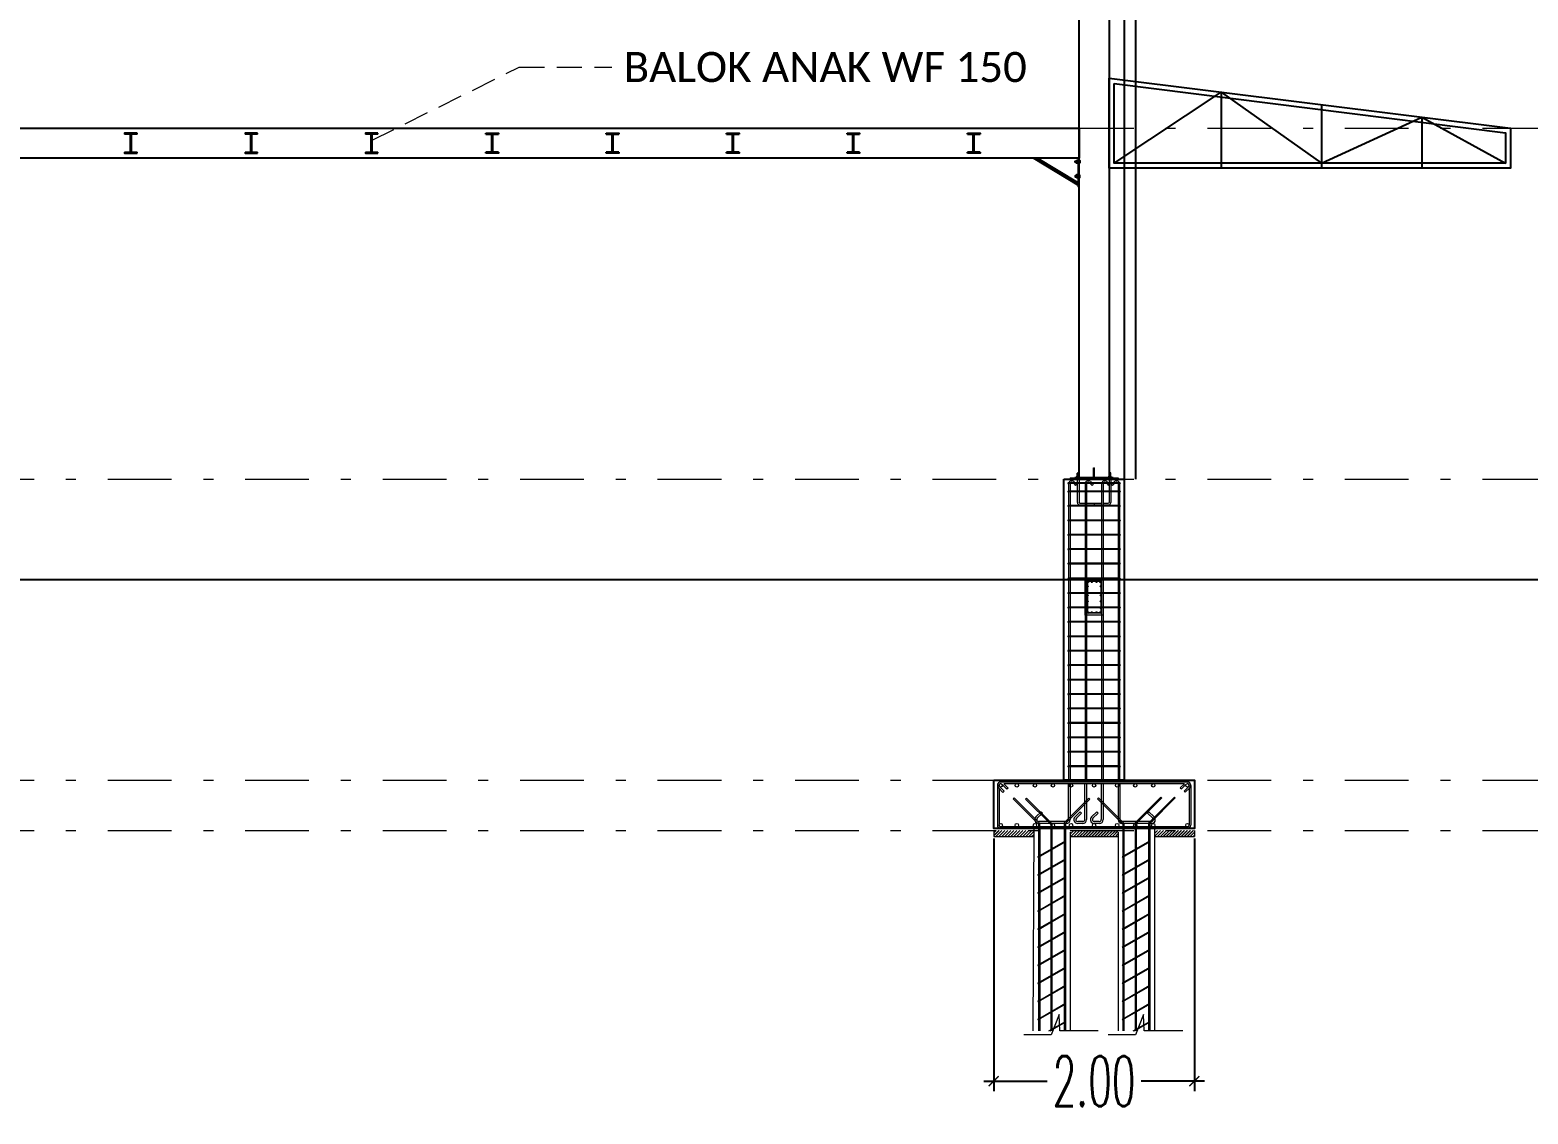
# Model space of a CAD drawing. Header units: millimetres. Extents: x 2175 to 3376, y 1504 to 1740.
# Drawn here: x 3051.65 to 3066.58, y 1659.85 to 1670.65 of the extents above; entities that cross this region are included whole.
import ezdxf

# ---------------------------------------------------------------- set-up
doc = ezdxf.new("R2010")
doc.units = ezdxf.units.MM
for name, pattern in [('DASHDOT2', [12.7, 6.35, -3.175, 0, -3.175]), ('DASHDOTX2', [50.8, 25.4, -12.7, 0, -12.7]), ('DASHED', [19.05, 12.7, -6.35]), ('HIDDEN', [0.375, 0.25, -0.125])]:
    doc.linetypes.add(name, pattern=pattern)
doc.layers.add('As Atap', color=3, linetype='DASHDOTX2', lineweight=40)
doc.layers.add('Garis Dim', color=131, linetype='DASHED', lineweight=9)
for name, color, linetype in [('dinding baru', 142, 'Continuous'), ('GR', 7, 'Continuous'), ('KOP TEKS', 1, 'Continuous'), ('SUNGAI', 150, 'Continuous'), ('TEXT', 7, 'Continuous'), ('WF 150', 5, 'Continuous')]:
    doc.layers.add(name, color=color, linetype=linetype)
doc.layers.add('Layer2', color=7, linetype='DASHED', lineweight=40, true_color=0x238759)
doc.styles.add('-DIM2', font='simplex.shx', dxfattribs={"width": 0.55})
doc.styles.get("Standard").update_dxf_attribs({"font": 'arial.ttf'})
doc.dimstyles.new('DIMENSI MUSHOLLAH', dxfattribs={"dimtxt": 0.5, "dimasz": 0.1, "dimexe": 0.1, "dimexo": 0.1, "dimgap": 0.05, "dimtad": 0, "dimtih": 1, "dimtoh": 1, "dimzin": 0, "dimdsep": 46, "dimtxsty": '-DIM2', "dimblk": 'ARCHTICK', "dimcen": 0.3, "dimdle": 0.1, "dimclrd": 1, "dimclre": 1, "dimclrt": 2, "dimadec": 0, "dimazin": 0, "dimtfac": 1, "dimtix": 1, "dimtofl": 0, "dimtmove": 0, "dimatfit": 3, "dimldrblk": 'ARCHTICK', "dimfxl": 1, "dimtolj": 1, "dimtzin": 0, "dimarcsym": 0})

# ---------------------------------------------------------------- blocks, each defined once
blk = doc.blocks.new('BLK150')
at = {"layer": 'KOP TEKS', "color": 232}
for p, q in [((12566.28, -658.52), (12566.155, -658.52)), ((12566.212, -658.7), (12566.212, -658.52)), ((12566.222, -658.7), (12566.222, -658.52)), ((12566.28, -658.52), (12566.28, -658.51)), ((12566.155, -658.7), (12566.28, -658.7)), ((12566.222, -658.61), (12566.212, -658.61)), ((12566.28, -658.71), (12566.28, -658.7))]:
    blk.add_line(p, q, dxfattribs=at)
for points in [[(12566.28, -658.51), (12566.155, -658.51), (12566.155, -658.52)], [(12566.155, -658.7), (12566.155, -658.71), (12566.28, -658.71)]]:
    blk.add_lwpolyline(points, dxfattribs=at)
blk = doc.blocks.new('soof bmi')
at = {"layer": 'Garis Dim', "color": 1, "linetype": 'ByBlock', "lineweight": 9}
for p, q in [((38143.978, 315.053), (38143.777, 315.053)), ((38143.978, 315.044), (38143.777, 315.044)), ((38143.76, 315.036), (38143.76, 314.534)), ((38143.768, 315.036), (38143.768, 314.534)), ((38143.987, 315.036), (38143.987, 314.534)), ((38143.996, 315.036), (38143.996, 314.534)), ((38143.978, 314.525), (38143.777, 314.525)), ((38143.978, 314.517), (38143.777, 314.517))]:
    blk.add_line(p, q, dxfattribs=at)
blk.add_lwpolyline([(38143.728, 315.085), (38144.028, 315.085), (38144.028, 314.485), (38143.728, 314.485)], close=True, dxfattribs=at)
for centre, radius in [((38143.777, 315.036), 0.00853), ((38143.838, 315.036), 0.00853), ((38143.917, 315.036), 0.00853), ((38143.978, 315.036), 0.00853), ((38143.774, 314.965), 0.0064), ((38143.774, 314.815), 0.0064), ((38143.981, 314.965), 0.0064), ((38143.981, 314.815), 0.0064), ((38143.774, 314.715), 0.0064), ((38143.774, 314.605), 0.0064), ((38143.981, 314.715), 0.0064), ((38143.981, 314.605), 0.0064), ((38143.777, 314.534), 0.00853), ((38143.838, 314.534), 0.00853), ((38143.917, 314.534), 0.00853), ((38143.978, 314.534), 0.00853)]:
    blk.add_circle(centre, radius, dxfattribs=at)
for centre, radius, start, end in [((38143.777, 315.036), 0.0171, 90, 180), ((38143.978, 315.036), 0.0171, 0, 90), ((38143.978, 315.036), 0.00853, 0, 90), ((38143.777, 314.534), 0.0171, 180, 270), ((38143.978, 314.534), 0.00853, 270, 0), ((38143.978, 314.534), 0.0171, 270, 0)]:
    blk.add_arc(centre, radius, start, end, dxfattribs=at)
blk = doc.blocks.new('_ArchTick')
at = {"color": 0, "linetype": 'ByBlock', "const_width": 0.15}
blk.add_lwpolyline([(-0.5, -0.5), (0.5, 0.5)], dxfattribs=at)
blk = doc.blocks.new('*D844')
at = {"layer": 'Defpoints', "color": 0, "transparency": 16777216}
for p in [(3061.251, 1662.695), (3063.251, 1662.695), (3063.251, 1660.175)]:
    blk.add_point(p, dxfattribs=at)
at = {"layer": 'dinding baru', "color": 1, "linetype": 'Continuous', "lineweight": -2, "transparency": 16777216}
for p, q in [((3061.251, 1662.595), (3061.251, 1660.075)), ((3063.251, 1662.595), (3063.251, 1660.075))]:
    blk.add_line(p, q, dxfattribs=at)
at = {"layer": 'dinding baru', "color": 1, "lineweight": -2, "transparency": 16777216}
for p, q in [((3061.151, 1660.175), (3061.782, 1660.175)), ((3063.351, 1660.175), (3062.72, 1660.175))]:
    blk.add_line(p, q, dxfattribs=at)
at = {"layer": 'dinding baru', "color": 1, "lineweight": -2, "transparency": 16777216, "xscale": 0.1, "yscale": 0.1, "zscale": 0.1, "rotation": 180}
blk.add_blockref('_ArchTick', (3061.251, 1660.175), dxfattribs=at)
at = {"layer": 'dinding baru', "color": 1, "lineweight": -2, "transparency": 16777216, "xscale": 0.1, "yscale": 0.1, "zscale": 0.1}
blk.add_blockref('_ArchTick', (3063.251, 1660.175), dxfattribs=at)
at = {"layer": 'dinding baru', "color": 2, "lineweight": 0, "transparency": 16777216, "insert": (3062.251, 1660.175), "char_height": 0.5, "attachment_point": 5, "style": '-DIM2'}
blk.add_mtext('\\A1;2.00', dxfattribs=at)

msp = doc.modelspace()

# ---------------------------------------------------------------- hatches: boundary and pattern name
at = {"layer": 'Garis Dim', "linetype": 'ByBlock', "lineweight": 5}
h = msp.add_hatch(dxfattribs=at)
h.set_pattern_fill('LINE', color=0, scale=0.00072, angle=-0.0006, style=0)
h.set_pattern_definition([(179.999441, (3760.7352368, 1827.478943), (2.23035e-08, 0.0022860000006), [])])
h.paths.add_polyline_path([(3062.101, 1666.237, 0.414214), (3062.099, 1666.238), (3062.086, 1666.238, 0.414214), (3062.084, 1666.237), (3062.084, 1666.206), (3062.101, 1666.206)])
h = msp.add_hatch(dxfattribs=at)
h.set_pattern_fill('LINE', color=0, scale=0.00072, angle=-0.0006, style=0)
h.set_pattern_definition([(179.999441, (3760.418436, 1827.4789462), (2.23035e-08, 0.0022860000006), [])])
h.paths.add_polyline_path([(3062.418, 1666.237, 0.414214), (3062.416, 1666.238), (3062.403, 1666.238, 0.414214), (3062.401, 1666.237), (3062.401, 1666.206), (3062.418, 1666.206)])
at = {"layer": 'Layer2', "linetype": 'ByBlock', "lineweight": 5}
h = msp.add_hatch(dxfattribs=at)
h.set_pattern_fill('JIS_LC_8', scale=0.0027, style=0)
h.set_pattern_definition([(45, (83.486137, 432.603467), (-0.01489166881, 0.01489166881), []), (45, (83.487217, 432.603467), (-0.01489166881, 0.01489166881), [])])
h.paths.add_polyline_path([(3061.651, 1662.673), (3061.251, 1662.674), (3061.251, 1662.614), (3061.651, 1662.613)])
h.paths.add_polyline_path([(3062.011, 1662.675), (3062.011, 1662.675), (3062.011, 1662.615), (3062.011, 1662.615)])
h.paths.add_polyline_path([(3062.492, 1662.675), (3062.011, 1662.675), (3062.011, 1662.615), (3062.492, 1662.615)])
h.paths.add_polyline_path([(3063.251, 1662.675), (3062.852, 1662.675), (3062.852, 1662.615), (3063.251, 1662.615)])

# ---------------------------------------------------------------- linework, layer by layer
for p, q in [((3062.551, 1673.34), (3062.551, 1666.175)), ((3062.663, 1673.34), (3062.663, 1666.175)), ((3062.442, 1666.19), (3062.058, 1666.19)), ((3062.442, 1666.19), (3062.058, 1666.19))]:
    msp.add_line(p, q)
at = {"ltscale": 8}
for p, q in [((3063.518, 1670.033), (3063.518, 1669.275)), ((3064.518, 1669.91), (3064.518, 1669.275)), ((3065.518, 1669.785), (3065.518, 1669.275))]:
    msp.add_line(p, q, dxfattribs=at)
at = {"lineweight": 18}
msp.add_line((3062.49, 1666.175), (3062.01, 1666.175), dxfattribs=at)
msp.add_line((3062.49, 1666.175), (3062.01, 1666.175), dxfattribs=at)
at = {"ltscale": 8}
for points in [[(3062.401, 1670.175), (3066.401, 1669.675), (3066.401, 1669.275), (3062.401, 1669.275), (3062.401, 1670.175)], [(3062.451, 1669.325), (3063.518, 1670.033), (3064.518, 1669.325), (3065.518, 1669.785), (3066.351, 1669.325)]]:
    msp.add_lwpolyline(points, dxfattribs=at)
msp.add_lwpolyline([(3062.451, 1670.122), (3066.351, 1669.628), (3066.351, 1669.325), (3062.451, 1669.325)], close=True, dxfattribs=at)
at = {"layer": 'As Atap', "color": 0, "linetype": 'ByBlock', "lineweight": 5}
for p, q in [((3062.246, 1666.29), (3062.256, 1666.29)), ((3062.246, 1666.19), (3062.246, 1666.29)), ((3062.256, 1666.19), (3062.256, 1666.29)), ((3062.084, 1666.175), (3062.084, 1666.132)), ((3062.099, 1666.238), (3062.086, 1666.238)), ((3062.101, 1666.175), (3062.101, 1666.132)), ((3062.401, 1666.175), (3062.401, 1666.132)), ((3062.416, 1666.238), (3062.403, 1666.238)), ((3062.418, 1666.175), (3062.418, 1666.132)), ((3061.997, 1666.132), (3061.997, 1666.057)), ((3061.997, 1666.05), (3061.997, 1665.913)), ((3062.012, 1666.132), (3062.012, 1666.057)), ((3062.012, 1666.05), (3062.012, 1665.913)), ((3062.084, 1666.132), (3062.084, 1666.057)), ((3062.084, 1666.042), (3062.084, 1665.945)), ((3062.101, 1666.132), (3062.101, 1666.057)), ((3062.101, 1666.042), (3062.101, 1665.945)), ((3062.161, 1666.13), (3062.161, 1666.057)), ((3062.161, 1666.05), (3062.161, 1665.913)), ((3062.177, 1666.13), (3062.177, 1666.057)), ((3062.177, 1666.05), (3062.177, 1665.913)), ((3062.326, 1666.13), (3062.326, 1666.057)), ((3062.326, 1666.05), (3062.326, 1665.913)), ((3062.341, 1666.13), (3062.341, 1666.057)), ((3062.341, 1666.05), (3062.341, 1665.913)), ((3062.401, 1666.132), (3062.401, 1666.057)), ((3062.401, 1666.042), (3062.401, 1665.945)), ((3062.418, 1666.132), (3062.418, 1666.057)), ((3062.418, 1666.042), (3062.418, 1665.945)), ((3062.49, 1666.13), (3062.49, 1666.057)), ((3062.49, 1666.05), (3062.49, 1665.913)), ((3062.505, 1666.13), (3062.505, 1666.057)), ((3062.505, 1666.05), (3062.505, 1665.913)), ((3061.997, 1665.906), (3061.997, 1665.769)), ((3062.012, 1665.906), (3062.012, 1665.769)), ((3062.11, 1665.936), (3062.161, 1665.936)), ((3062.11, 1665.919), (3062.161, 1665.919)), ((3062.161, 1665.906), (3062.161, 1665.769)), ((3062.177, 1665.936), (3062.326, 1665.936)), ((3062.177, 1665.919), (3062.326, 1665.919)), ((3062.177, 1665.906), (3062.177, 1665.769)), ((3062.251, 1665.936), (3062.251, 1665.919)), ((3062.326, 1665.906), (3062.326, 1665.769)), ((3062.341, 1665.936), (3062.393, 1665.936)), ((3062.341, 1665.919), (3062.392, 1665.919)), ((3062.341, 1665.906), (3062.341, 1665.769)), ((3062.49, 1665.906), (3062.49, 1665.769)), ((3062.505, 1665.906), (3062.505, 1665.769)), ((3061.997, 1665.762), (3061.997, 1665.625)), ((3062.012, 1665.762), (3062.012, 1665.625)), ((3062.161, 1665.762), (3062.161, 1665.625)), ((3062.177, 1665.762), (3062.177, 1665.625)), ((3062.326, 1665.762), (3062.326, 1665.625)), ((3062.341, 1665.762), (3062.341, 1665.625)), ((3062.49, 1665.762), (3062.49, 1665.625)), ((3062.505, 1665.762), (3062.505, 1665.625)), ((3061.997, 1665.618), (3061.997, 1665.482)), ((3062.012, 1665.618), (3062.012, 1665.482)), ((3062.161, 1665.618), (3062.161, 1665.482)), ((3062.177, 1665.618), (3062.177, 1665.482)), ((3062.326, 1665.618), (3062.326, 1665.482)), ((3062.341, 1665.618), (3062.341, 1665.482)), ((3062.49, 1665.618), (3062.49, 1665.482)), ((3062.505, 1665.618), (3062.505, 1665.482)), ((3061.997, 1665.474), (3061.997, 1665.338)), ((3062.012, 1665.474), (3062.012, 1665.338)), ((3062.161, 1665.474), (3062.161, 1665.338)), ((3062.177, 1665.474), (3062.177, 1665.338)), ((3062.326, 1665.474), (3062.326, 1665.338)), ((3062.341, 1665.474), (3062.341, 1665.338)), ((3062.49, 1665.474), (3062.49, 1665.338)), ((3062.505, 1665.474), (3062.505, 1665.338)), ((3061.997, 1665.331), (3061.997, 1665.195)), ((3062.012, 1665.331), (3062.012, 1665.195)), ((3062.161, 1665.331), (3062.161, 1665.195)), ((3062.177, 1665.331), (3062.177, 1665.195)), ((3062.326, 1665.331), (3062.326, 1665.195)), ((3062.341, 1665.331), (3062.341, 1665.195)), ((3062.49, 1665.331), (3062.49, 1665.195)), ((3062.505, 1665.331), (3062.505, 1665.195)), ((3061.997, 1665.18), (3061.997, 1665.044)), ((3062.012, 1665.18), (3062.012, 1665.044)), ((3062.161, 1665.18), (3062.161, 1665.044)), ((3062.177, 1665.18), (3062.177, 1665.044)), ((3062.326, 1665.18), (3062.326, 1665.044)), ((3062.341, 1665.18), (3062.341, 1665.044)), ((3062.49, 1665.18), (3062.49, 1665.044)), ((3062.505, 1665.18), (3062.505, 1665.044)), ((3061.997, 1665.036), (3061.997, 1664.9)), ((3062.012, 1665.036), (3062.012, 1664.9)), ((3062.161, 1665.036), (3062.161, 1664.9)), ((3062.177, 1665.036), (3062.177, 1664.9)), ((3062.326, 1665.036), (3062.326, 1664.9)), ((3062.341, 1665.036), (3062.341, 1664.9)), ((3062.49, 1665.036), (3062.49, 1664.9)), ((3062.505, 1665.036), (3062.505, 1664.9)), ((3061.997, 1664.893), (3061.997, 1664.756)), ((3062.012, 1664.893), (3062.012, 1664.756)), ((3062.161, 1664.893), (3062.161, 1664.756)), ((3062.177, 1664.893), (3062.177, 1664.756)), ((3062.326, 1664.893), (3062.326, 1664.756)), ((3062.341, 1664.893), (3062.341, 1664.756)), ((3062.49, 1664.893), (3062.49, 1664.756)), ((3062.505, 1664.893), (3062.505, 1664.756)), ((3061.997, 1664.749), (3061.997, 1664.612)), ((3062.012, 1664.749), (3062.012, 1664.612)), ((3062.161, 1664.749), (3062.161, 1664.612)), ((3062.177, 1664.749), (3062.177, 1664.612)), ((3062.326, 1664.749), (3062.326, 1664.612)), ((3062.341, 1664.749), (3062.341, 1664.612)), ((3062.49, 1664.749), (3062.49, 1664.612)), ((3062.505, 1664.749), (3062.505, 1664.612)), ((3061.997, 1664.605), (3061.997, 1664.468)), ((3062.012, 1664.605), (3062.012, 1664.468)), ((3062.161, 1664.605), (3062.161, 1664.468)), ((3062.177, 1664.605), (3062.177, 1664.468)), ((3062.326, 1664.605), (3062.326, 1664.468)), ((3062.341, 1664.605), (3062.341, 1664.468)), ((3062.49, 1664.605), (3062.49, 1664.468)), ((3062.505, 1664.605), (3062.505, 1664.468)), ((3061.997, 1664.461), (3061.997, 1664.324)), ((3062.012, 1664.461), (3062.012, 1664.324)), ((3062.161, 1664.461), (3062.161, 1664.324)), ((3062.177, 1664.461), (3062.177, 1664.324)), ((3062.326, 1664.461), (3062.326, 1664.324)), ((3062.341, 1664.461), (3062.341, 1664.324)), ((3062.49, 1664.461), (3062.49, 1664.324)), ((3062.505, 1664.461), (3062.505, 1664.324)), ((3061.997, 1664.317), (3061.997, 1664.18)), ((3062.012, 1664.317), (3062.012, 1664.18)), ((3062.161, 1664.317), (3062.161, 1664.18)), ((3062.177, 1664.317), (3062.177, 1664.18)), ((3062.326, 1664.317), (3062.326, 1664.18)), ((3062.341, 1664.317), (3062.341, 1664.18)), ((3062.49, 1664.317), (3062.49, 1664.18)), ((3062.505, 1664.317), (3062.505, 1664.18)), ((3061.997, 1664.173), (3061.997, 1664.036)), ((3062.012, 1664.173), (3062.012, 1664.036)), ((3062.161, 1664.173), (3062.161, 1664.036)), ((3062.177, 1664.173), (3062.177, 1664.036)), ((3062.326, 1664.173), (3062.326, 1664.036)), ((3062.341, 1664.173), (3062.341, 1664.036)), ((3062.49, 1664.173), (3062.49, 1664.036)), ((3062.505, 1664.173), (3062.505, 1664.036)), ((3061.997, 1664.029), (3061.997, 1663.893)), ((3062.012, 1664.029), (3062.012, 1663.893)), ((3062.161, 1664.029), (3062.161, 1663.893)), ((3062.177, 1664.029), (3062.177, 1663.893)), ((3062.326, 1664.029), (3062.326, 1663.893)), ((3062.341, 1664.029), (3062.341, 1663.893)), ((3062.49, 1664.029), (3062.49, 1663.893)), ((3062.505, 1664.029), (3062.505, 1663.893)), ((3061.997, 1663.885), (3061.997, 1663.749)), ((3062.012, 1663.885), (3062.012, 1663.749)), ((3062.161, 1663.885), (3062.161, 1663.749)), ((3062.177, 1663.885), (3062.177, 1663.749)), ((3062.326, 1663.885), (3062.326, 1663.749)), ((3062.341, 1663.885), (3062.341, 1663.749)), ((3062.49, 1663.885), (3062.49, 1663.749)), ((3062.505, 1663.885), (3062.505, 1663.749)), ((3061.997, 1663.741), (3061.997, 1663.605)), ((3062.012, 1663.741), (3062.012, 1663.605)), ((3062.161, 1663.741), (3062.161, 1663.605)), ((3062.177, 1663.741), (3062.177, 1663.605)), ((3062.326, 1663.741), (3062.326, 1663.605)), ((3062.341, 1663.741), (3062.341, 1663.605)), ((3062.49, 1663.741), (3062.49, 1663.605)), ((3062.505, 1663.741), (3062.505, 1663.605)), ((3061.997, 1663.597), (3061.997, 1663.461)), ((3061.997, 1663.453), (3061.997, 1663.317)), ((3062.012, 1663.597), (3062.012, 1663.461)), ((3062.012, 1663.453), (3062.012, 1663.317)), ((3062.161, 1663.597), (3062.161, 1663.461)), ((3062.161, 1663.453), (3062.161, 1663.317)), ((3062.177, 1663.597), (3062.177, 1663.461)), ((3062.177, 1663.453), (3062.177, 1663.317)), ((3062.326, 1663.597), (3062.326, 1663.461)), ((3062.326, 1663.453), (3062.326, 1663.317)), ((3062.341, 1663.597), (3062.341, 1663.461)), ((3062.341, 1663.453), (3062.341, 1663.317)), ((3062.49, 1663.597), (3062.49, 1663.461)), ((3062.49, 1663.453), (3062.49, 1663.317)), ((3062.505, 1663.597), (3062.505, 1663.461)), ((3062.505, 1663.453), (3062.505, 1663.317)), ((3061.997, 1663.309), (3061.997, 1663.173)), ((3062.012, 1663.309), (3062.012, 1663.173)), ((3062.161, 1663.309), (3062.161, 1663.173)), ((3062.177, 1663.309), (3062.177, 1663.173)), ((3062.326, 1663.309), (3062.326, 1663.173)), ((3062.341, 1663.309), (3062.341, 1663.173)), ((3062.49, 1663.309), (3062.49, 1663.173)), ((3062.505, 1663.309), (3062.505, 1663.173)), ((3061.287, 1663.124), (3061.287, 1662.727)), ((3061.305, 1663.093), (3061.305, 1662.732)), ((3061.993, 1663.14), (3061.993, 1662.782)), ((3062.012, 1663.14), (3062.012, 1662.791)), ((3062.157, 1663.14), (3062.157, 1662.782)), ((3062.177, 1663.14), (3062.177, 1662.782)), ((3062.322, 1663.14), (3062.322, 1662.782)), ((3062.341, 1663.14), (3062.341, 1662.782)), ((3062.49, 1663.14), (3062.49, 1662.785)), ((3062.509, 1663.14), (3062.509, 1662.783)), ((3063.198, 1663.093), (3063.198, 1662.727)), ((3063.215, 1663.123), (3063.215, 1662.727)), ((3061.696, 1662.736), (3061.696, 1662.71)), ((3061.697, 1662.71), (3061.697, 1662.416)), ((3061.708, 1662.736), (3061.708, 1662.71)), ((3061.709, 1662.71), (3061.709, 1662.423)), ((3061.819, 1662.736), (3061.819, 1662.487)), ((3061.831, 1662.741), (3061.831, 1662.494)), ((3061.953, 1662.749), (3061.953, 1662.71)), ((3061.953, 1662.71), (3061.953, 1662.564)), ((3061.965, 1662.744), (3061.965, 1662.71)), ((3061.965, 1662.71), (3061.965, 1662.571)), ((3062.012, 1662.791), (3062.012, 1662.782)), ((3062.537, 1662.736), (3062.537, 1662.71)), ((3062.537, 1662.736), (3062.537, 1662.71)), ((3062.549, 1662.736), (3062.549, 1662.71)), ((3062.549, 1662.736), (3062.549, 1662.71)), ((3062.66, 1662.744), (3062.66, 1662.487)), ((3062.672, 1662.744), (3062.672, 1662.494)), ((3062.793, 1662.741), (3062.793, 1662.71)), ((3062.805, 1662.741), (3062.805, 1662.71)), ((3062.859, 1662.71), (3062.859, 1662.71)), ((3062.859, 1662.71), (3062.859, 1662.71)), ((3061.953, 1662.556), (3061.953, 1662.384)), ((3061.965, 1662.563), (3061.965, 1662.391)), ((3062.537, 1662.693), (3062.537, 1662.416)), ((3062.549, 1662.693), (3062.549, 1662.423)), ((3062.794, 1662.693), (3062.794, 1662.575)), ((3062.794, 1662.693), (3062.794, 1662.564)), ((3062.794, 1662.556), (3062.794, 1662.384)), ((3062.806, 1662.693), (3062.806, 1662.575)), ((3062.806, 1662.693), (3062.806, 1662.571)), ((3062.806, 1662.563), (3062.806, 1662.391)), ((3061.697, 1662.408), (3061.697, 1662.236)), ((3061.709, 1662.415), (3061.709, 1662.243)), ((3061.819, 1662.478), (3061.819, 1662.307)), ((3061.831, 1662.485), (3061.831, 1662.314)), ((3062.537, 1662.408), (3062.537, 1662.236)), ((3062.549, 1662.415), (3062.549, 1662.243)), ((3062.66, 1662.478), (3062.66, 1662.307)), ((3062.672, 1662.485), (3062.672, 1662.314)), ((3061.819, 1662.298), (3061.819, 1662.127)), ((3061.831, 1662.305), (3061.831, 1662.134)), ((3061.953, 1662.376), (3061.953, 1662.204)), ((3061.965, 1662.383), (3061.965, 1662.211)), ((3062.66, 1662.298), (3062.66, 1662.127)), ((3062.672, 1662.305), (3062.672, 1662.134)), ((3062.794, 1662.376), (3062.794, 1662.204)), ((3062.806, 1662.383), (3062.806, 1662.211)), ((3061.697, 1662.228), (3061.697, 1662.056)), ((3061.709, 1662.235), (3061.709, 1662.063)), ((3061.819, 1662.118), (3061.819, 1661.947)), ((3061.831, 1662.125), (3061.831, 1661.954)), ((3061.953, 1662.196), (3061.953, 1662.024)), ((3061.965, 1662.203), (3061.965, 1662.031)), ((3062.537, 1662.228), (3062.537, 1662.056)), ((3062.549, 1662.235), (3062.549, 1662.063)), ((3062.66, 1662.118), (3062.66, 1661.947)), ((3062.672, 1662.125), (3062.672, 1661.954)), ((3062.794, 1662.196), (3062.794, 1662.024)), ((3062.806, 1662.203), (3062.806, 1662.031)), ((3061.697, 1662.048), (3061.697, 1661.876)), ((3061.709, 1662.055), (3061.709, 1661.883)), ((3061.953, 1662.016), (3061.953, 1661.844)), ((3061.965, 1662.023), (3061.965, 1661.851)), ((3062.537, 1662.048), (3062.537, 1661.876)), ((3062.549, 1662.055), (3062.549, 1661.883)), ((3062.794, 1662.016), (3062.794, 1661.844)), ((3062.806, 1662.023), (3062.806, 1661.851)), ((3061.697, 1661.868), (3061.697, 1661.696)), ((3061.709, 1661.875), (3061.709, 1661.703)), ((3061.819, 1661.938), (3061.819, 1661.767)), ((3061.831, 1661.945), (3061.831, 1661.774)), ((3061.953, 1661.836), (3061.953, 1661.664)), ((3061.965, 1661.843), (3061.965, 1661.671)), ((3062.537, 1661.868), (3062.537, 1661.696)), ((3062.549, 1661.875), (3062.549, 1661.703)), ((3062.66, 1661.938), (3062.66, 1661.767)), ((3062.672, 1661.945), (3062.672, 1661.774)), ((3062.794, 1661.836), (3062.794, 1661.664)), ((3062.794, 1661.836), (3062.794, 1661.664)), ((3062.806, 1661.843), (3062.806, 1661.671)), ((3062.806, 1661.843), (3062.806, 1661.671)), ((3061.697, 1661.688), (3061.697, 1661.516)), ((3061.709, 1661.695), (3061.709, 1661.523)), ((3061.819, 1661.758), (3061.819, 1661.587)), ((3061.831, 1661.765), (3061.831, 1661.594)), ((3061.965, 1661.663), (3061.965, 1661.491)), ((3062.537, 1661.688), (3062.537, 1661.516)), ((3062.537, 1661.688), (3062.537, 1661.516)), ((3062.549, 1661.695), (3062.549, 1661.523)), ((3062.549, 1661.695), (3062.549, 1661.523)), ((3062.66, 1661.758), (3062.66, 1661.587)), ((3062.66, 1661.758), (3062.66, 1661.587)), ((3062.672, 1661.765), (3062.672, 1661.594)), ((3062.672, 1661.765), (3062.672, 1661.594)), ((3062.806, 1661.663), (3062.806, 1661.491)), ((3061.709, 1661.515), (3061.709, 1661.343)), ((3061.819, 1661.578), (3061.819, 1661.407)), ((3061.831, 1661.585), (3061.831, 1661.414)), ((3061.953, 1661.656), (3061.953, 1661.484)), ((3062.549, 1661.515), (3062.549, 1661.343)), ((3062.66, 1661.578), (3062.66, 1661.407)), ((3062.672, 1661.585), (3062.672, 1661.414)), ((3062.794, 1661.656), (3062.794, 1661.484)), ((3061.697, 1661.508), (3061.697, 1661.336)), ((3061.819, 1661.398), (3061.819, 1661.227)), ((3061.831, 1661.405), (3061.831, 1661.234)), ((3061.953, 1661.476), (3061.953, 1661.304)), ((3061.965, 1661.483), (3061.965, 1661.311)), ((3062.537, 1661.508), (3062.537, 1661.336)), ((3062.66, 1661.398), (3062.66, 1661.227)), ((3062.672, 1661.405), (3062.672, 1661.234)), ((3062.794, 1661.476), (3062.794, 1661.304)), ((3062.806, 1661.483), (3062.806, 1661.311)), ((3061.697, 1661.328), (3061.697, 1661.156)), ((3061.709, 1661.335), (3061.709, 1661.163)), ((3061.819, 1661.218), (3061.819, 1661.047)), ((3061.831, 1661.225), (3061.831, 1661.054)), ((3061.953, 1661.296), (3061.953, 1661.124)), ((3061.965, 1661.303), (3061.965, 1661.131)), ((3062.537, 1661.328), (3062.537, 1661.156)), ((3062.549, 1661.335), (3062.549, 1661.163)), ((3062.66, 1661.218), (3062.66, 1661.047)), ((3062.672, 1661.225), (3062.672, 1661.054)), ((3062.794, 1661.296), (3062.794, 1661.124)), ((3062.806, 1661.303), (3062.806, 1661.131)), ((3061.697, 1661.148), (3061.697, 1660.976)), ((3061.709, 1661.155), (3061.709, 1660.983)), ((3061.953, 1661.116), (3061.953, 1660.944)), ((3061.965, 1661.123), (3061.965, 1660.951)), ((3062.537, 1661.148), (3062.537, 1660.976)), ((3062.549, 1661.155), (3062.549, 1660.983)), ((3062.794, 1661.116), (3062.794, 1660.944)), ((3062.806, 1661.123), (3062.806, 1660.951)), ((3061.697, 1660.968), (3061.697, 1660.796)), ((3061.709, 1660.975), (3061.709, 1660.803)), ((3061.819, 1661.038), (3061.819, 1660.867)), ((3061.831, 1661.045), (3061.831, 1660.874)), ((3061.953, 1660.936), (3061.953, 1660.764)), ((3061.965, 1660.943), (3061.965, 1660.771)), ((3062.537, 1660.968), (3062.537, 1660.796)), ((3062.549, 1660.975), (3062.549, 1660.803)), ((3062.66, 1661.038), (3062.66, 1660.867)), ((3062.672, 1661.045), (3062.672, 1660.874)), ((3062.794, 1660.936), (3062.794, 1660.764)), ((3062.806, 1660.943), (3062.806, 1660.771)), ((3061.697, 1660.788), (3061.697, 1660.675)), ((3061.709, 1660.795), (3061.709, 1660.675)), ((3061.819, 1660.858), (3061.819, 1660.687)), ((3061.831, 1660.865), (3061.831, 1660.694)), ((3061.965, 1660.763), (3061.965, 1660.675)), ((3062.537, 1660.788), (3062.537, 1660.675)), ((3062.549, 1660.795), (3062.549, 1660.675)), ((3062.66, 1660.858), (3062.66, 1660.687)), ((3062.672, 1660.865), (3062.672, 1660.694)), ((3062.806, 1660.763), (3062.806, 1660.675)), ((3061.819, 1660.678), (3061.819, 1660.675)), ((3061.831, 1660.685), (3061.831, 1660.675)), ((3061.953, 1660.756), (3061.953, 1660.675)), ((3062.66, 1660.678), (3062.66, 1660.675)), ((3062.672, 1660.685), (3062.672, 1660.675)), ((3062.794, 1660.756), (3062.794, 1660.675))]:
    msp.add_line(p, q, dxfattribs=at)
at = {"layer": 'As Atap', "color": 7, "linetype": 'ByBlock', "lineweight": 9}
for p, q in [((3062.011, 1666.19), (3062.011, 1666.175)), ((3062.011, 1666.19), (3062.491, 1666.19)), ((3062.491, 1666.19), (3062.491, 1666.175))]:
    msp.add_line(p, q, dxfattribs=at)
at = {"layer": 'As Atap', "color": 7, "linetype": 'ByBlock', "lineweight": 5}
for p, q in [((3062.108, 1666.192), (3062.077, 1666.192)), ((3062.105, 1666.206), (3062.08, 1666.206)), ((3062.425, 1666.192), (3062.394, 1666.192)), ((3062.422, 1666.206), (3062.397, 1666.206)), ((3061.251, 1662.675), (3061.251, 1662.613)), ((3061.651, 1662.696), (3061.642, 1660.675)), ((3062.011, 1662.657), (3062.011, 1660.675)), ((3062.492, 1662.657), (3062.492, 1660.675)), ((3062.852, 1662.693), (3062.852, 1660.675)), ((3063.251, 1662.675), (3063.251, 1662.615))]:
    msp.add_line(p, q, dxfattribs=at)
at = {"layer": 'As Atap', "color": 0, "linetype": 'ByBlock', "lineweight": 5}
for centre, radius, start, end in [((3062.11, 1665.945), 0.0259, 180, 270), ((3062.11, 1665.945), 0.00864, 180, 270), ((3062.392, 1665.945), 0.0259, 270, 0), ((3062.393, 1665.945), 0.00864, 270, 0)]:
    msp.add_arc(centre, radius, start, end, dxfattribs=at)
at = {"layer": 'Garis Dim', "linetype": 'DASHDOT2', "ltscale": 0.1}
for p, q in [((2996.251, 1669.675), (3070.751, 1669.675)), ((2996.251, 1666.175), (3070.751, 1666.175)), ((2996.251, 1663.175), (3070.756, 1663.175)), ((2996.251, 1662.675), (3070.756, 1662.675))]:
    msp.add_line(p, q, dxfattribs=at)
at = {"layer": 'Garis Dim', "color": 0, "linetype": 'ByBlock', "lineweight": 5}
for p, q in [((3062.509, 1666.139), (3061.993, 1666.139)), ((3062.049, 1666.152), (3062.062, 1666.139)), ((3062.062, 1666.141), (3062.064, 1666.139)), ((3062.084, 1666.206), (3062.084, 1666.237)), ((3062.101, 1666.206), (3062.101, 1666.237)), ((3062.203, 1666.141), (3062.204, 1666.139)), ((3062.214, 1666.152), (3062.226, 1666.139)), ((3062.367, 1666.141), (3062.369, 1666.139)), ((3062.378, 1666.152), (3062.391, 1666.139)), ((3062.401, 1666.206), (3062.401, 1666.237)), ((3062.418, 1666.206), (3062.418, 1666.237)), ((3062.453, 1666.152), (3062.441, 1666.139)), ((3062.464, 1666.141), (3062.462, 1666.139)), ((3062.509, 1666.132), (3061.993, 1666.132)), ((3062.509, 1666.057), (3061.993, 1666.057)), ((3062.509, 1666.05), (3061.993, 1666.05)), ((3062.048, 1666.132), (3062.066, 1666.113)), ((3062.077, 1666.124), (3062.066, 1666.113)), ((3062.069, 1666.132), (3062.077, 1666.124)), ((3062.212, 1666.132), (3062.231, 1666.113)), ((3062.242, 1666.124), (3062.231, 1666.113)), ((3062.234, 1666.132), (3062.242, 1666.124)), ((3062.377, 1666.132), (3062.395, 1666.113)), ((3062.393, 1666.132), (3062.401, 1666.124)), ((3062.406, 1666.124), (3062.395, 1666.113)), ((3062.398, 1666.132), (3062.406, 1666.124)), ((3062.433, 1666.132), (3062.425, 1666.124)), ((3062.425, 1666.124), (3062.436, 1666.113)), ((3062.455, 1666.132), (3062.436, 1666.113)), ((3062.509, 1665.913), (3061.993, 1665.913)), ((3062.509, 1665.906), (3061.993, 1665.906)), ((3062.509, 1665.769), (3061.993, 1665.769)), ((3062.509, 1665.762), (3061.993, 1665.762)), ((3062.509, 1665.625), (3061.993, 1665.625)), ((3062.509, 1665.618), (3061.993, 1665.618)), ((3062.509, 1665.482), (3061.993, 1665.482)), ((3062.509, 1665.474), (3061.993, 1665.474)), ((3062.509, 1665.338), (3061.993, 1665.338)), ((3062.509, 1665.33), (3061.993, 1665.33)), ((3062.509, 1665.188), (3061.993, 1665.188)), ((3062.509, 1665.18), (3061.993, 1665.18)), ((3062.509, 1665.044), (3061.993, 1665.044)), ((3062.509, 1665.036), (3061.993, 1665.036)), ((3062.509, 1664.9), (3061.993, 1664.9)), ((3062.509, 1664.892), (3061.993, 1664.892)), ((3062.509, 1664.756), (3061.993, 1664.756)), ((3062.509, 1664.749), (3061.993, 1664.749)), ((3062.509, 1664.612), (3061.993, 1664.612)), ((3062.509, 1664.605), (3061.993, 1664.605)), ((3062.509, 1664.468), (3061.993, 1664.468)), ((3062.509, 1664.461), (3061.993, 1664.461)), ((3062.509, 1664.324), (3061.993, 1664.324)), ((3062.509, 1664.317), (3061.993, 1664.317)), ((3062.509, 1664.18), (3061.993, 1664.18)), ((3062.509, 1664.173), (3061.993, 1664.173)), ((3062.509, 1664.036), (3061.993, 1664.036)), ((3062.509, 1664.029), (3061.993, 1664.029)), ((3062.509, 1663.893), (3061.993, 1663.893)), ((3062.509, 1663.885), (3061.993, 1663.885)), ((3062.509, 1663.749), (3061.993, 1663.749)), ((3062.509, 1663.741), (3061.993, 1663.741)), ((3062.509, 1663.605), (3061.993, 1663.605)), ((3062.509, 1663.597), (3061.993, 1663.597)), ((3062.509, 1663.461), (3061.993, 1663.461)), ((3062.509, 1663.453), (3061.993, 1663.453)), ((3062.509, 1663.317), (3061.993, 1663.317)), ((3062.509, 1663.309), (3061.993, 1663.309)), ((3063.181, 1663.157), (3061.321, 1663.157)), ((3061.292, 1663.14), (3061.292, 1663.14)), ((3061.297, 1663.1), (3061.343, 1663.054)), ((3061.308, 1663.112), (3061.356, 1663.065)), ((3061.332, 1663.136), (3061.382, 1663.086)), ((3061.356, 1663.065), (3061.343, 1663.054)), ((3063.151, 1663.14), (3061.351, 1663.14)), ((3061.351, 1663.14), (3061.395, 1663.097)), ((3061.395, 1663.097), (3061.382, 1663.086)), ((3062.665, 1662.754), (3062.917, 1663.007)), ((3062.799, 1662.754), (3063.052, 1663.007)), ((3062.917, 1663.007), (3062.925, 1662.998)), ((3063.052, 1663.007), (3063.06, 1662.998)), ((3063.151, 1663.14), (3063.11, 1663.099)), ((3063.11, 1663.099), (3063.123, 1663.088)), ((3063.168, 1663.134), (3063.123, 1663.088)), ((3063.194, 1663.113), (3063.148, 1663.066)), ((3063.148, 1663.066), (3063.16, 1663.055)), ((3063.205, 1663.1), (3063.16, 1663.055)), ((3061.453, 1662.998), (3061.445, 1662.99)), ((3061.694, 1662.74), (3061.445, 1662.99)), ((3061.703, 1662.749), (3061.453, 1662.998)), ((3061.577, 1662.995), (3061.569, 1662.987)), ((3061.819, 1662.736), (3061.569, 1662.987)), ((3061.832, 1662.741), (3061.577, 1662.995)), ((3061.671, 1662.809), (3061.723, 1662.861)), ((3061.723, 1662.861), (3061.737, 1662.848)), ((3061.953, 1662.749), (3062.199, 1662.995)), ((3061.965, 1662.744), (3062.207, 1662.985)), ((3062.061, 1662.809), (3062.113, 1662.861)), ((3062.113, 1662.861), (3062.127, 1662.848)), ((3062.199, 1662.995), (3062.207, 1662.985)), ((3062.226, 1662.809), (3062.278, 1662.861)), ((3062.278, 1662.861), (3062.291, 1662.848)), ((3062.294, 1662.998), (3062.286, 1662.99)), ((3062.535, 1662.74), (3062.286, 1662.99)), ((3062.543, 1662.749), (3062.294, 1662.998)), ((3062.673, 1662.746), (3062.925, 1662.998)), ((3062.798, 1662.861), (3062.784, 1662.848)), ((3062.85, 1662.809), (3062.798, 1662.861)), ((3062.807, 1662.745), (3063.06, 1662.998)), ((3063.181, 1662.71), (3061.321, 1662.71)), ((3061.685, 1662.796), (3061.737, 1662.848)), ((3061.974, 1662.763), (3061.698, 1662.763)), ((3061.974, 1662.744), (3061.698, 1662.744)), ((3062.075, 1662.796), (3062.127, 1662.848)), ((3062.138, 1662.763), (3062.088, 1662.763)), ((3062.138, 1662.744), (3062.088, 1662.744)), ((3062.239, 1662.796), (3062.291, 1662.848)), ((3062.303, 1662.763), (3062.253, 1662.763)), ((3062.303, 1662.744), (3062.253, 1662.744)), ((3062.823, 1662.763), (3062.529, 1662.763)), ((3062.823, 1662.744), (3062.529, 1662.744)), ((3062.535, 1662.74), (3062.532, 1662.744)), ((3062.837, 1662.796), (3062.784, 1662.848)), ((3063.081, 1662.693), (3061.321, 1662.693)), ((3063.181, 1662.693), (3061.321, 1662.693)), ((3061.693, 1662.414), (3061.965, 1662.571)), ((3061.697, 1662.408), (3061.969, 1662.565)), ((3062.534, 1662.414), (3062.806, 1662.571)), ((3062.537, 1662.408), (3062.81, 1662.565)), ((3061.693, 1662.234), (3061.965, 1662.391)), ((3061.697, 1662.228), (3061.969, 1662.385)), ((3062.534, 1662.234), (3062.806, 1662.391)), ((3062.537, 1662.228), (3062.81, 1662.385)), ((3061.693, 1662.054), (3061.965, 1662.211)), ((3061.697, 1662.048), (3061.969, 1662.205)), ((3062.534, 1662.054), (3062.806, 1662.211)), ((3062.537, 1662.048), (3062.81, 1662.205)), ((3061.693, 1661.874), (3061.965, 1662.031)), ((3061.697, 1661.868), (3061.969, 1662.025)), ((3062.534, 1661.874), (3062.806, 1662.031)), ((3062.537, 1661.868), (3062.81, 1662.025)), ((3061.693, 1661.694), (3061.965, 1661.851)), ((3061.697, 1661.688), (3061.969, 1661.845)), ((3062.534, 1661.694), (3062.806, 1661.851)), ((3062.537, 1661.688), (3062.81, 1661.845)), ((3061.693, 1661.514), (3061.965, 1661.671)), ((3061.697, 1661.508), (3061.969, 1661.665)), ((3062.534, 1661.514), (3062.806, 1661.671)), ((3062.534, 1661.514), (3062.806, 1661.671)), ((3062.537, 1661.508), (3062.81, 1661.665)), ((3062.537, 1661.508), (3062.81, 1661.665)), ((3061.693, 1661.334), (3061.965, 1661.491)), ((3061.697, 1661.328), (3061.969, 1661.485)), ((3062.534, 1661.334), (3062.806, 1661.491)), ((3062.537, 1661.328), (3062.81, 1661.485)), ((3061.693, 1661.154), (3061.965, 1661.311)), ((3061.697, 1661.148), (3061.969, 1661.305)), ((3062.534, 1661.154), (3062.806, 1661.311)), ((3062.537, 1661.148), (3062.81, 1661.305)), ((3061.693, 1660.974), (3061.965, 1661.131)), ((3061.697, 1660.968), (3061.969, 1661.125)), ((3062.534, 1660.974), (3062.806, 1661.131)), ((3062.537, 1660.968), (3062.81, 1661.125)), ((3061.693, 1660.794), (3061.965, 1660.951)), ((3061.697, 1660.788), (3061.969, 1660.945)), ((3062.534, 1660.794), (3062.806, 1660.951)), ((3062.537, 1660.788), (3062.81, 1660.945)), ((3061.799, 1660.675), (3061.965, 1660.771)), ((3061.814, 1660.675), (3061.969, 1660.765)), ((3062.64, 1660.675), (3062.806, 1660.771)), ((3062.654, 1660.675), (3062.81, 1660.765))]:
    msp.add_line(p, q, dxfattribs=at)
at = {"layer": 'Garis Dim', "color": 7, "linetype": 'ByBlock', "lineweight": 5}
for p, q in [((3062.077, 1666.19), (3062.077, 1666.192)), ((3062.08, 1666.192), (3062.08, 1666.206)), ((3062.086, 1666.192), (3062.086, 1666.206)), ((3062.099, 1666.192), (3062.099, 1666.206)), ((3062.105, 1666.192), (3062.105, 1666.206)), ((3062.108, 1666.19), (3062.108, 1666.192)), ((3062.394, 1666.19), (3062.394, 1666.192)), ((3062.397, 1666.192), (3062.397, 1666.206)), ((3062.403, 1666.192), (3062.403, 1666.206)), ((3062.416, 1666.192), (3062.416, 1666.206)), ((3062.422, 1666.192), (3062.422, 1666.206)), ((3062.425, 1666.19), (3062.425, 1666.192)), ((3061.251, 1662.613), (3061.651, 1662.613)), ((3062.011, 1662.615), (3062.492, 1662.615)), ((3062.852, 1662.615), (3063.251, 1662.615))]:
    msp.add_line(p, q, dxfattribs=at)
at = {"layer": 'Garis Dim', "color": 0, "linetype": 'HIDDEN', "lineweight": 5}
msp.add_lwpolyline([(3055.048, 1669.552), (3056.522, 1670.284), (3057.443, 1670.284)], dxfattribs=at)
at = {"layer": 'Garis Dim', "color": 0, "linetype": 'ByBlock', "lineweight": 5}
for centre in [(3061.321, 1663.124), (3061.481, 1663.124), (3061.661, 1663.124), (3061.841, 1663.124), (3062.021, 1663.124), (3062.251, 1663.124), (3062.481, 1663.124), (3062.661, 1663.124), (3062.841, 1663.124), (3063.181, 1663.124), (3061.321, 1662.727), (3061.481, 1662.727), (3061.661, 1662.727), (3061.841, 1662.727), (3062.021, 1662.727), (3062.251, 1662.727), (3062.481, 1662.727), (3062.661, 1662.727), (3062.841, 1662.727), (3063.181, 1662.727)]:
    msp.add_circle(centre, 0.0168, dxfattribs=at)
for centre, radius, start, end in [((3061.993, 1666.135), 0.00384, 90, 270.0006), ((3062.027, 1666.13), 0.0307, 45, 162.4909), ((3062.027, 1666.13), 0.0154, 36.9927, 143.0073), ((3062.086, 1666.237), 0.00192, 90, 180), ((3062.099, 1666.237), 0.00192, 0, 90), ((3062.192, 1666.13), 0.0307, 45, 162.4909), ((3062.192, 1666.13), 0.0154, 45, 143.0073), ((3062.356, 1666.13), 0.0307, 45, 162.4909), ((3062.356, 1666.13), 0.0154, 45, 143.0073), ((3062.403, 1666.237), 0.00192, 90, 180), ((3062.416, 1666.237), 0.00192, 0, 90), ((3062.475, 1666.13), 0.0307, 17.5091, 135), ((3062.475, 1666.13), 0.0154, 36.9927, 135), ((3062.509, 1666.135), 0.00384, 270, 90), ((3061.993, 1666.053), 0.00384, 90, 270.0006), ((3062.027, 1666.13), 0.0307, 177.0849, 180), ((3062.051, 1666.13), 0.0154, 174.1621, 180), ((3062.192, 1666.13), 0.0154, 174.1621, 180), ((3062.255, 1666.13), 0.0154, 174.1621, 180), ((3062.356, 1666.13), 0.0154, 174.1621, 180), ((3062.475, 1666.13), 0.0154, 0, 5.8379), ((3062.475, 1666.13), 0.0307, 0, 2.9151), ((3062.509, 1666.053), 0.00384, 270, 90), ((3061.993, 1665.909), 0.00384, 90, 270.0006), ((3062.509, 1665.909), 0.00384, 270, 90), ((3061.993, 1665.765), 0.00384, 90, 270.0006), ((3062.509, 1665.765), 0.00384, 270, 90), ((3061.993, 1665.621), 0.00384, 90, 270.0006), ((3062.509, 1665.621), 0.00384, 270, 90), ((3061.993, 1665.478), 0.00384, 90, 270.0006), ((3062.509, 1665.478), 0.00384, 270, 90), ((3061.993, 1665.334), 0.00384, 90, 270.0006), ((3062.509, 1665.334), 0.00384, 270, 90), ((3061.993, 1665.184), 0.00384, 90, 270.0006), ((3062.509, 1665.184), 0.00384, 270, 90), ((3061.993, 1665.04), 0.00384, 90, 270.0006), ((3062.509, 1665.04), 0.00384, 270, 90), ((3061.993, 1664.896), 0.00384, 90, 270.0006), ((3062.509, 1664.896), 0.00384, 270, 90), ((3061.993, 1664.753), 0.00384, 90, 270.0006), ((3062.509, 1664.753), 0.00384, 270, 90), ((3061.993, 1664.609), 0.00384, 90, 270.0006), ((3062.509, 1664.609), 0.00384, 270, 90), ((3061.993, 1664.465), 0.00384, 90, 270.0006), ((3062.509, 1664.465), 0.00384, 270, 90), ((3061.993, 1664.321), 0.00384, 90, 270.0006), ((3062.509, 1664.321), 0.00384, 270, 90), ((3061.993, 1664.177), 0.00384, 90, 270.0006), ((3062.509, 1664.177), 0.00384, 270, 90), ((3061.993, 1664.033), 0.00384, 90, 270.0006), ((3062.509, 1664.033), 0.00384, 270, 90), ((3061.993, 1663.889), 0.00384, 90, 270.0006), ((3061.993, 1663.745), 0.00384, 90, 270.0006), ((3062.509, 1663.889), 0.00384, 270, 90), ((3062.509, 1663.745), 0.00384, 270, 90), ((3061.993, 1663.601), 0.00384, 90, 270.0006), ((3062.509, 1663.601), 0.00384, 270, 90), ((3061.993, 1663.457), 0.00384, 90, 270.0006), ((3062.509, 1663.457), 0.00384, 270, 90), ((3061.993, 1663.313), 0.00384, 90, 270.0006), ((3062.509, 1663.313), 0.00384, 270, 90), ((3061.321, 1663.124), 0.0336, 90, 180), ((3061.321, 1663.124), 0.0336, 90, 225), ((3061.321, 1663.124), 0.0336, 90, 180), ((3063.181, 1663.123), 0.0336, 0, 90), ((3063.181, 1663.124), 0.0336, 0, 90), ((3063.181, 1663.124), 0.0336, 315, 90), ((3061.321, 1663.124), 0.0168, 90, 180), ((3063.181, 1663.124), 0.0168, 0, 90), ((3061.321, 1662.727), 0.0336, 180, 270), ((3061.321, 1662.727), 0.0168, 180, 270), ((3061.698, 1662.782), 0.0384, 135, 270), ((3061.698, 1662.782), 0.0192, 135, 270), ((3061.69, 1662.736), 0.018, 0, 45), ((3061.81, 1662.736), 0.006, 0, 45), ((3061.974, 1662.782), 0.0192, 270, 0), ((3061.974, 1662.782), 0.0384, 270, 0), ((3062.088, 1662.782), 0.0384, 135, 270), ((3062.088, 1662.782), 0.0192, 135, 270), ((3062.138, 1662.782), 0.0192, 270, 0), ((3062.138, 1662.782), 0.0384, 270, 360), ((3062.253, 1662.782), 0.0384, 135, 270), ((3062.253, 1662.782), 0.0192, 135, 270), ((3062.303, 1662.782), 0.0192, 270, 0), ((3062.303, 1662.782), 0.0384, 270, 0), ((3062.529, 1662.782), 0.0384, 180, 270), ((3062.529, 1662.782), 0.0192, 180, 270), ((3062.531, 1662.736), 0.006, 0, 45), ((3062.531, 1662.736), 0.018, 0, 44.6685), ((3062.678, 1662.741), 0.018, 135, 173.2828), ((3062.678, 1662.742), 0.00601, 147.962, 190.0892), ((3062.811, 1662.741), 0.018, 135, 180), ((3062.811, 1662.741), 0.006, 135, 180), ((3062.823, 1662.782), 0.0384, 270, 45), ((3062.823, 1662.782), 0.0192, 270, 45), ((3063.181, 1662.727), 0.0336, 270, 0), ((3063.181, 1662.727), 0.0168, 270, 0), ((3061.967, 1662.568), 0.0036, 298.5406, 121.4606), ((3062.808, 1662.568), 0.0036, 298.5406, 121.4606), ((3061.695, 1662.411), 0.0036, 120.0006, 300.0006), ((3062.536, 1662.411), 0.0036, 120.0006, 300.0006), ((3061.967, 1662.388), 0.0036, 298.5406, 121.4606), ((3062.808, 1662.388), 0.0036, 298.5406, 121.4606), ((3061.695, 1662.231), 0.0036, 120.0006, 300.0006), ((3061.967, 1662.208), 0.0036, 298.5406, 121.4606), ((3062.536, 1662.231), 0.0036, 120.0006, 300.0006), ((3062.808, 1662.208), 0.0036, 298.5406, 121.4606), ((3061.695, 1662.051), 0.0036, 120.0006, 300.0006), ((3061.967, 1662.028), 0.0036, 298.5406, 121.4606), ((3062.536, 1662.051), 0.0036, 120.0006, 300.0006), ((3062.808, 1662.028), 0.0036, 298.5406, 121.4606), ((3061.695, 1661.871), 0.0036, 120.0006, 300.0006), ((3061.967, 1661.848), 0.0036, 298.5406, 121.4606), ((3062.536, 1661.871), 0.0036, 120.0006, 300.0006), ((3062.808, 1661.848), 0.0036, 298.5406, 121.4606), ((3061.695, 1661.691), 0.0036, 120.0006, 300.0006), ((3061.967, 1661.668), 0.0036, 298.5406, 121.4606), ((3062.536, 1661.691), 0.0036, 120.0006, 300.0006), ((3062.808, 1661.668), 0.0036, 298.5406, 121.4606), ((3062.808, 1661.668), 0.0036, 298.5406, 121.4606), ((3061.695, 1661.511), 0.0036, 120.0006, 300.0006), ((3062.536, 1661.511), 0.0036, 120.0006, 300.0006), ((3062.536, 1661.511), 0.0036, 120.0006, 300.0006), ((3061.967, 1661.488), 0.0036, 298.5406, 121.4606), ((3062.808, 1661.488), 0.0036, 298.5406, 121.4606), ((3061.695, 1661.331), 0.0036, 120.0006, 300.0006), ((3061.967, 1661.308), 0.0036, 298.5406, 121.4606), ((3062.536, 1661.331), 0.0036, 120.0006, 300.0006), ((3062.808, 1661.308), 0.0036, 298.5406, 121.4606), ((3061.695, 1661.151), 0.0036, 120.0006, 300.0006), ((3061.967, 1661.128), 0.0036, 298.5406, 121.4606), ((3062.536, 1661.151), 0.0036, 120.0006, 300.0006), ((3062.808, 1661.128), 0.0036, 298.5406, 121.4606), ((3061.695, 1660.971), 0.0036, 120.0006, 300.0006), ((3061.967, 1660.948), 0.0036, 298.5406, 121.4606), ((3062.536, 1660.971), 0.0036, 120.0006, 300.0006), ((3062.808, 1660.948), 0.0036, 298.5406, 121.4606), ((3061.695, 1660.791), 0.0036, 120.0006, 300.0006), ((3061.967, 1660.768), 0.0036, 298.5406, 121.4606), ((3062.536, 1660.791), 0.0036, 120.0006, 300.0006), ((3062.808, 1660.768), 0.0036, 298.5406, 121.4606)]:
    msp.add_arc(centre, radius, start, end, dxfattribs=at)
at = {"layer": 'Garis Dim', "color": 7, "linetype": 'ByBlock', "lineweight": 5}
for centre, radius, start, end in [((3062.083, 1666.215), 0.00967, 250.751, 289.249), ((3062.093, 1666.222), 0.0169, 247.9006, 292.0994), ((3062.102, 1666.215), 0.00967, 250.7536, 289.2464), ((3062.4, 1666.215), 0.00967, 250.751, 289.249), ((3062.409, 1666.222), 0.0169, 247.9006, 292.0994), ((3062.419, 1666.215), 0.00967, 250.7536, 289.2464)]:
    msp.add_arc(centre, radius, start, end, dxfattribs=at)
at = {"layer": 'GR'}
msp.add_line((2996.251, 1665.175), (3070.751, 1665.175), dxfattribs=at)
at = {"layer": 'KOP TEKS', "color": 0}
for points in [[(3062.11, 1669.335), (3062.064, 1669.335), (3062.064, 1669.345), (3062.11, 1669.345)], [(3062.084, 1669.327), (3062.076, 1669.327), (3062.076, 1669.353), (3062.084, 1669.353)], [(3062.109, 1669.327), (3062.101, 1669.327), (3062.101, 1669.353), (3062.109, 1669.353)], [(3062.11, 1669.201), (3062.064, 1669.201), (3062.064, 1669.191), (3062.11, 1669.191)], [(3062.084, 1669.209), (3062.076, 1669.209), (3062.076, 1669.183), (3062.084, 1669.183)], [(3062.109, 1669.209), (3062.101, 1669.209), (3062.101, 1669.183), (3062.109, 1669.183)]]:
    msp.add_lwpolyline(points, close=True, dxfattribs=at)
for p in [(3062.084, 1669.335), (3062.084, 1669.201)]:
    msp.add_point(p, dxfattribs=at)
at = {"layer": 'Layer2', "linetype": 'ByBlock', "lineweight": 5}
for points in [[(3062.293, 1660.675), (3061.911, 1660.675), (3061.903, 1660.841), (3061.824, 1660.637), (3061.552, 1660.637)], [(3063.134, 1660.675), (3062.751, 1660.675), (3062.744, 1660.841), (3062.664, 1660.637), (3062.392, 1660.637)]]:
    msp.add_lwpolyline(points, dxfattribs=at)
at = {"layer": 'SUNGAI'}
for p, q in [((3062.101, 1669.102), (3061.646, 1669.375)), ((3062.101, 1669.125), (3061.684, 1669.375))]:
    msp.add_line(p, q, dxfattribs=at)
for points in [[(3062.101, 1674.215), (3062.401, 1674.135), (3062.401, 1666.175), (3062.101, 1666.175)], [(3032.401, 1669.675), (3062.101, 1669.675), (3062.101, 1669.375), (3032.401, 1669.375)], [(3062.101, 1669.375), (3062.094, 1669.375), (3062.094, 1669.094), (3062.101, 1669.094)]]:
    msp.add_lwpolyline(points, close=True, dxfattribs=at)
at = {"layer": 'WF 150'}
for points in [[(3061.951, 1666.175), (3062.551, 1666.175), (3062.551, 1663.175), (3061.951, 1663.175)], [(3061.251, 1663.175), (3063.251, 1663.175), (3063.251, 1662.695), (3061.251, 1662.695)]]:
    msp.add_lwpolyline(points, close=True, dxfattribs=at)

# ---------------------------------------------------------------- block references
at = {"layer": 'GR'}
for p in [(-9513.566, 2328.135), (-9512.366, 2328.135), (-9511.166, 2328.135)]:
    msp.add_blockref('BLK150', p, dxfattribs=at)
at = {"layer": 'GR', "xscale": -1}
for p in [(15622.469, 2328.135), (15623.669, 2328.135), (15624.869, 2328.135), (15626.069, 2328.135), (15627.269, 2328.135)]:
    msp.add_blockref('BLK150', p, dxfattribs=at)
at = {"layer": 'GR', "linetype": 'Continuous', "xscale": 0.5999999999992724, "yscale": 0.5999999999992724, "zscale": 0.5999999999992724}
msp.add_blockref('soof bmi', (-19824.075, 1476.129), dxfattribs=at)

# ---------------------------------------------------------------- texts
at = {"layer": 'TEXT', "insert": (3057.54, 1670.435), "char_height": 0.3, "width": 4.04085, "attachment_point": 1}
msp.add_mtext('\\pxqr;{\\fCalibri Light|b0|i0|c0|p34;BALOK ANAK WF 150}', dxfattribs=at)

# ---------------------------------------------------------------- dimensions: what is measured, and where the dimension line sits
at = {"layer": 'dinding baru', "lineweight": 0}
dim = msp.add_linear_dim(base=(3063.251, 1660.175), p1=(3061.251, 1662.695), p2=(3063.251, 1662.695), dimstyle='DIMENSI MUSHOLLAH', dxfattribs=at)
dim.commit()
dim.dimension.update_dxf_attribs({"geometry": '*D844', "text_midpoint": (3062.251, 1660.175)})

doc.saveas('drawing.dxf')
